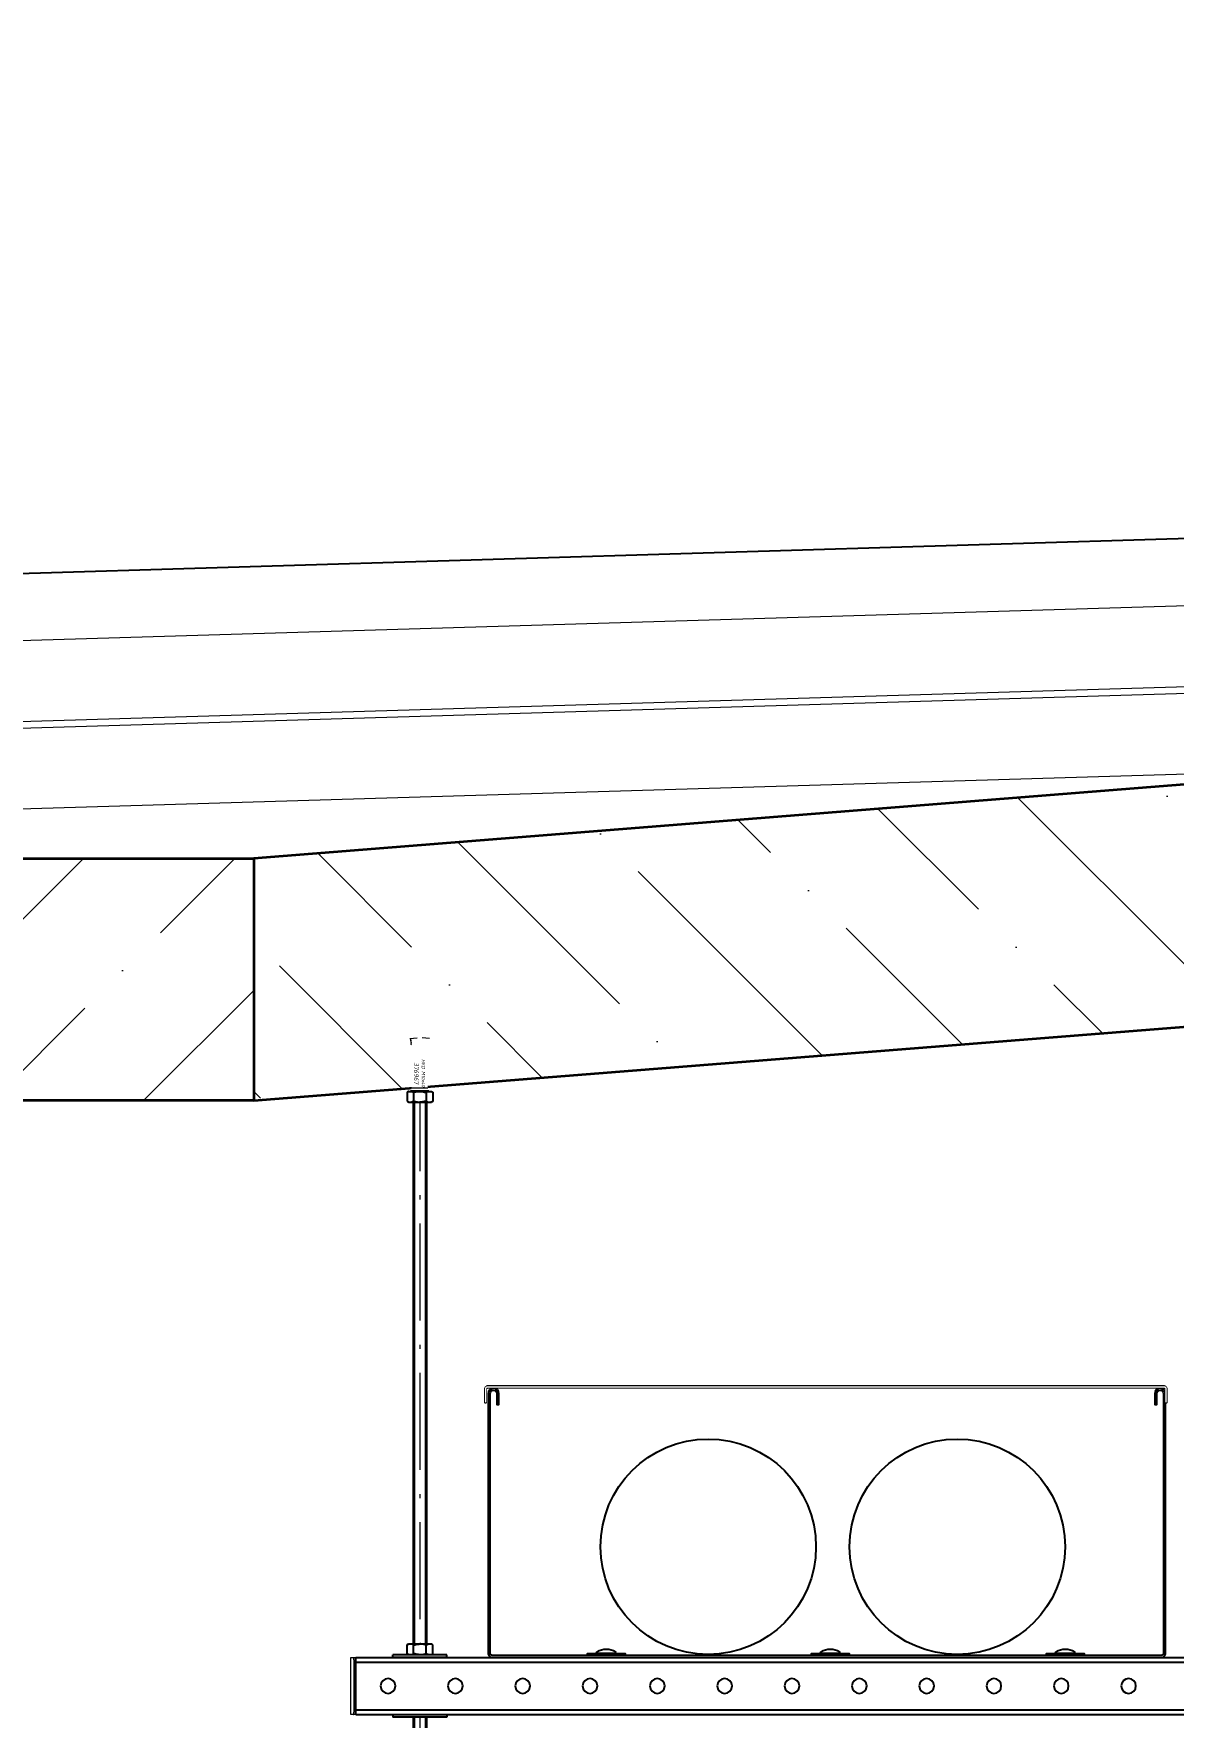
# Model space of a CAD drawing. Header units: millimetres. Extents: x 6546658 to 12951752, y -1354198 to 1102852.
# Drawn here: x 11715853 to 11716699, y -1867 to -616 of the extents above; entities that cross this region are included whole.
import ezdxf
from ezdxf import colors
from ezdxf.entities.mleader import LeaderData, LeaderLine
from ezdxf.enums import TextEntityAlignment as Align
from ezdxf.math import Vec2, Vec3

# ---------------------------------------------------------------- set-up
doc = ezdxf.new("R2010")
doc.units = ezdxf.units.MM
doc.set_wipeout_variables(frame=1)
doc.linetypes.add('ACAD_ISO10W100', pattern=[18.5, 12, -3, 0.5, -3])
doc.linetypes.add('phl_thick', pattern=[0])
doc.layers.get('Defpoints').update_dxf_attribs({"color": 254, "lineweight": 0})
for name, color, linetype, lineweight in [('1-Бетон', 114, 'Continuous', 35), ('1-Тонкая', 5, 'Continuous', 20), ('1-Штриховка', 8, 'Continuous', 9), ('ИС_Выноска', 3, 'Continuous', 18), ('ИС_Выноски', 3, 'Continuous', 18), ('ИС_Размер', 3, 'Continuous', 18)]:
    doc.layers.add(name, color=color, linetype=linetype, lineweight=lineweight)
doc.layers.add('projection', color=7, linetype='Continuous')
doc.layers.add('Красный поперечник', color=1, linetype='Continuous')
doc.styles.add('0', font='isocpeur.ttf', dxfattribs={"width": 0.8, "oblique": 15})
doc.styles.add('ISO', font='isocpeur.ttf', dxfattribs={"width": 0.8, "oblique": 10})
doc.styles.add('ISOCPEUR', font='isocpeur.ttf', dxfattribs={"width": 0.8, "oblique": 15})
doc.dimstyles.new('М100', dxfattribs={"dimscale": 100, "dimtxt": 2.5, "dimasz": 2, "dimexe": 1, "dimexo": 1, "dimgap": 1, "dimtad": 1, "dimdec": 0, "dimzin": 0, "dimdsep": 46, "dimtxsty": '0', "dimblk": 'OBLIQUE', "dimcen": 0.09, "dimdle": 1, "dimclrd": 256, "dimclre": 256, "dimclrt": 256, "dimadec": 4, "dimazin": 0, "dimtfac": 1, "dimtdec": 0, "dimtofl": 0, "dimtmove": 1, "dimatfit": 2, "dimfxl": 1, "dimtolj": 1, "dimtzin": 0, "dimlwd": -1, "dimarcsym": 0})

# ---------------------------------------------------------------- blocks, each defined once
blk = doc.blocks.new('1530')
at = {"layer": '1-Штриховка'}
h = blk.add_hatch(dxfattribs=at)
h.set_pattern_fill('ANSI36', color=256, scale=25, style=0)
h.set_pattern_definition([(45, (-1571632.81, 568569.22), (42.0949506, 154.348152), [198.4375, -39.6875, 0, -39.6875])])
h.paths.add_polyline_path([(130, -480), (130, -1117.2, 0.198927), (188.7, -1258.7), (310, -1380), (295, -1530), (-295, -1530), (-310, -1380), (-188.6, -1258.6, 0.198898), (-130, -1117), (-130, -480, 0.414214), (-430, -180), (-700, -180), (-700, 0), (700, 0), (700, -180), (430, -180, 0.414224)])
at = {"layer": '1-Бетон'}
for p, q in [((-700, 0), (700, 0)), ((700, 0), (700, -180)), ((700, -180), (430, -180))]:
    blk.add_line(p, q, dxfattribs=at)
blk = doc.blocks.new('_Oblique')
at = {"color": 0, "linetype": 'ByBlock', "lineweight": -2}
blk.add_line((-0.5, -0.5), (0.5, 0.5), dxfattribs=at)
blk = doc.blocks.new('*D541')
at = {"layer": 'Defpoints', "color": 0, "linetype": 'Continuous', "transparency": 16777216}
for p in [(11717166.2, 1230.5), (11717166.2, -326.6), (11715166.2, -959.3)]:
    blk.add_point(p, dxfattribs=at)
at = {"layer": 'ИС_Размер', "lineweight": -2, "transparency": 16777216}
for p, q in [((11715166.2, -859.3), (11715166.2, 1330.5)), ((11717166.2, -226.6), (11717166.2, 1330.5))]:
    blk.add_line(p, q, dxfattribs=at)
at = {"layer": 'ИС_Размер', "transparency": 16777216}
blk.add_line((11715066.2, 1230.5), (11717266.2, 1230.5), dxfattribs=at)
at = {"layer": 'ИС_Размер', "linetype": 'Continuous', "transparency": 16777216, "xscale": 200, "yscale": 200, "zscale": 200, "rotation": 180}
blk.add_blockref('_Oblique', (11715166.2, 1230.5), dxfattribs=at)
at = {"layer": 'ИС_Размер', "linetype": 'Continuous', "transparency": 16777216, "xscale": 200, "yscale": 200, "zscale": 200}
blk.add_blockref('_Oblique', (11717166.2, 1230.5), dxfattribs=at)
at = {"layer": 'ИС_Размер', "linetype": 'Continuous', "transparency": 16777216, "insert": (11716166.2, 1455.5), "char_height": 250, "attachment_point": 5, "style": '0'}
blk.add_mtext('\\A1;2000', dxfattribs=at)
blk = doc.blocks.new('*D545')
at = {"layer": 'Defpoints', "color": 0, "linetype": 'Continuous', "transparency": 16777216}
for p in [(11718666.2, 2800.8), (11718666.2, -924.1), (11687216.5, -1714.1)]:
    blk.add_point(p, dxfattribs=at)
at = {"layer": 'ИС_Размер', "lineweight": -2, "transparency": 16777216}
for p, q in [((11687216.5, -1614.1), (11687216.5, 2900.8)), ((11718666.2, -824.1), (11718666.2, 2900.8))]:
    blk.add_line(p, q, dxfattribs=at)
at = {"layer": 'ИС_Размер', "transparency": 16777216}
blk.add_line((11687116.5, 2800.8), (11718766.2, 2800.8), dxfattribs=at)
at = {"layer": 'ИС_Размер', "linetype": 'Continuous', "transparency": 16777216, "xscale": 200, "yscale": 200, "zscale": 200, "rotation": 180}
blk.add_blockref('_Oblique', (11687216.5, 2800.8), dxfattribs=at)
at = {"layer": 'ИС_Размер', "linetype": 'Continuous', "transparency": 16777216, "xscale": 200, "yscale": 200, "zscale": 200}
blk.add_blockref('_Oblique', (11718666.2, 2800.8), dxfattribs=at)
at = {"layer": 'ИС_Размер', "linetype": 'Continuous', "transparency": 16777216, "insert": (11702941.4, 3025.8), "char_height": 250, "attachment_point": 5, "style": '0'}
blk.add_mtext('\\A1;31450', dxfattribs=at)
blk = doc.blocks.new('*D546')
at = {"layer": 'Defpoints', "color": 0, "linetype": 'Continuous', "transparency": 16777216}
for p in [(11703316.2, 2020.2), (11717166.2, -326.6), (11703316.2, -1315.3)]:
    blk.add_point(p, dxfattribs=at)
at = {"layer": 'ИС_Размер', "lineweight": -2, "transparency": 16777216}
for p, q in [((11703316.2, -1215.3), (11703316.2, 2120.2)), ((11717166.2, -226.6), (11717166.2, 2120.2))]:
    blk.add_line(p, q, dxfattribs=at)
at = {"layer": 'ИС_Размер', "transparency": 16777216}
blk.add_line((11717266.2, 2020.2), (11703216.2, 2020.2), dxfattribs=at)
at = {"layer": 'ИС_Размер', "linetype": 'Continuous', "transparency": 16777216, "xscale": 200, "yscale": 200, "zscale": 200, "rotation": 180}
blk.add_blockref('_Oblique', (11703316.2, 2020.2), dxfattribs=at)
at = {"layer": 'ИС_Размер', "linetype": 'Continuous', "transparency": 16777216, "xscale": 200, "yscale": 200, "zscale": 200}
blk.add_blockref('_Oblique', (11717166.2, 2020.2), dxfattribs=at)
at = {"layer": 'ИС_Размер', "linetype": 'Continuous', "transparency": 16777216, "insert": (11710241.2, 2245.2), "char_height": 250, "attachment_point": 5, "style": '0'}
blk.add_mtext('\\A1;13850', dxfattribs=at)
blk = doc.blocks.new('_None')
blk = doc.blocks.new('*U519')
blk.add_wipeout([(-5, -790.8), (5, -790.8), (5, 0), (-5, 0)]).dxf.layer = 'projection'
at = {"layer": 'projection', "color": 252, "linetype": 'Continuous', "lineweight": 0}
for p, q in [((-4.1, 0), (-4.1, -790.8)), ((4.1, -790.8), (4.1, 0))]:
    blk.add_line(p, q, dxfattribs=at)
at = {"layer": 'projection', "linetype": 'ACAD_ISO10W100', "lineweight": 0, "ltscale": 6}
blk.add_line((0, 5), (0, -795.8), dxfattribs=at)
at = {"layer": 'projection', "color": 0, "linetype": 'Continuous', "lineweight": -2}
blk.add_lwpolyline([(5, -790.8), (5, 0), (-5, 0), (-5, -790.8)], close=True, dxfattribs=at)
at = {"layer": 'projection', "color": 251, "style": 'ISO', "oblique": 10}
blk.add_text('M10', height=1.81, dxfattribs=at).set_placement((-4, -2.2), (-0.2, -2.2), align=Align.ALIGNED)
at = {"layer": 'projection', "color": 251, "insert": (0.1, -4.4), "char_height": 0.6, "attachment_point": 5, "style": 'ISO'}
blk.add_mtext_dynamic_manual_height_columns('1 м^I339795\\P2 м^I339796\\P3 м^I216418', width=6.652, gutter_width=10.1, heights=[0], dxfattribs=at)
blk = doc.blocks.new('*U493')
blk.add_wipeout([(0, 3), (-11.7, 3), (-12, 2.7), (-12, -2.7), (-11.7, -3), (0, -3)])
for p, q in [((0, 3), (-11.7, 3)), ((0, -7), (0, 7)), ((0.2, 7.2), (0.3, 7.2)), ((0.2, 7.2), (0.7, 7.2)), ((0.2, -7.2), (0.7, -7.2))]:
    blk.add_line(p, q)
blk.add_lwpolyline([(0, 3), (-11.7, 3), (-12, 2.7), (-12, -2.7), (-11.7, -3), (0, -3)], close=True)
blk.add_lwpolyline([(-11.7, 3), (-11.7, -3)])
for centre, radius, start, end in [((0.2, 7), 0.21, 90, 180), ((0.7, 7), 0.21, 32.5548, 90), ((-10.2, 0), 13.2, 31.6907, 32.5548), ((-10.2, 0), 13.2, 327.4452, 31.6907), ((0.2, -7), 0.21, 180, 270), ((0.7, -7), 0.21, 270, 327.4452)]:
    blk.add_arc(centre, radius, start, end)
blk = doc.blocks.new('*U494')
blk.add_wipeout([(-5.7, -4.9), (-5.7, -5), (-1.8, -5), (-1.7, -5.1), (-1.6, -5.1), (-1.5, -5.2), (-1.5, -5.2), (-1.4, -5.3), (-1.3, -5.7), (-1, -6.2), (-1, -6.2), (-1, -6.3), (-0.9, -6.3), (-0.9, -6.3), (-0.8, -6.4), (-0.8, -6.4), (-0.7, -6.4), (-0.6, -6.4), (-0.5, -6.4), (-0.4, -6.4), (-0.4, -6.4), (-0.3, -6.4), (-0.3, -6.4), (-0.2, -6.3), (-0.2, -6.3), (-0.2, -6.3), (-0.1, -6.2), (-0.1, -6.2), (0, -6.1), (0, -6), (0, -6), (0, -5.9), (0, 5.9), (0, 6), (0, 6), (0, 6), (0, 6), (0, 6), (0, 6), (0, 6.1), (0, 6.1), (0, 6.1), (0, 6.1), (0, 6.1), (0, 6.1), (0, 6.1), (0, 6.1), (-0.1, 6.2), (-0.1, 6.2), (-0.1, 6.2), (-0.1, 6.2), (-0.1, 6.2), (-0.1, 6.2), (-0.2, 6.3), (-0.2, 6.3), (-0.2, 6.3), (-0.2, 6.3), (-0.3, 6.4), (-0.3, 6.4), (-0.3, 6.4), (-0.3, 6.4), (-0.4, 6.4), (-0.4, 6.4), (-0.4, 6.4), (-0.5, 6.4), (-0.6, 6.4), (-0.7, 6.4), (-0.7, 6.4), (-0.7, 6.4), (-0.7, 6.4), (-0.8, 6.4), (-0.8, 6.4), (-0.8, 6.4), (-0.9, 6.3), (-0.9, 6.3), (-0.9, 6.3), (-0.9, 6.3), (-1, 6.3), (-1, 6.2), (-1, 6.2), (-1.6, 5.1), (-1.6, 5.1), (-1.7, 5.1), (-1.7, 5.1), (-1.7, 5), (-1.8, 5), (-5.7, 5), (-5.8, 4.9), (-5.8, 4.7), (-6, 4.1), (-6, -4.1)])
for p, q in [((-6, 4.1), (-5.8, 4.7)), ((-6, -4.1), (-6, 4.1)), ((-5.7, 5), (-1.8, 5)), ((-5.7, 3.6), (-2.1, 3.6)), ((-0.5, 6.4), (-0.6, 6.4)), ((0, -5.9), (0, 5.9)), ((-6, -4.1), (-5.8, -4.7)), ((-5.7, -1.4), (-2.1, -1.4)), ((-5.7, -5), (-1.8, -5)), ((-0.5, -6.4), (-0.6, -6.4))]:
    blk.add_line(p, q)
blk.add_lwpolyline([(-1.7, 5.1), (-1.7, -5.1)])
for centre, radius, start, end in [((11.9, -1.4), 15, 149.8456, 154.4359), ((-0.6, 5.9), 0.45, 90, 149.8456), ((-0.5, 5.9), 0.45, 0, 90), ((1.5, -4.5), 2.98, 194.7594, 213.3054), ((-0.6, -5.9), 0.45, 210.1544, 270), ((-0.5, -5.9), 0.45, 270, 0)]:
    blk.add_arc(centre, radius, start, end)
for points, weights in [([(-5.7, 3.6), (-6, 4.3), (-5.7, 5)], [2.5984975675, 3.00048654017, 2.5984975675]), ([(-5.7, -1.4), (-6, 1.1), (-5.7, 3.6)], [2.5984975675, 3.00048654017, 2.5984975675]), ([(-5.7, -5), (-6, -3.2), (-5.7, -1.4)], [2.5984975675, 3.00048654017, 2.5984975675]), ([(-5.8, -4.7), (-5.8, -4.9), (-5.7, -5)], [2.743516148, 2.69342203715, 2.5984975675])]:
    blk.add_rational_spline(points, weights, degree=2)
for points, knots in [([(-1.7, 3.8), (-1.7, 3.8), (-1.7, 3.8), (-1.7, 3.7), (-1.8, 3.7), (-1.8, 3.7), (-1.9, 3.6), (-2, 3.6), (-2, 3.6), (-2.1, 3.6)], [-0.00038766, -0.00038766, -0.00038766, -0.00038766, 0, 0, 0.03010515, 0.03010515, 0.05640733, 0.05640733, 0.07854224, 0.07854224, 0.07854224, 0.07854224]), ([(-1.6, 5.1), (-1.6, 5.1), (-1.6, 5.1), (-1.7, 5.1), (-1.8, 5), (-1.8, 5)], [0.04269517, 0.04269517, 0.04269517, 0.04269517, 0.05640737, 0.05640737, 0.07854224, 0.07854224, 0.07854224, 0.07854224]), ([(-1.7, -1.5), (-1.7, -1.5), (-1.7, -1.5), (-1.7, -1.5), (-1.8, -1.5), (-1.8, -1.5), (-1.9, -1.5), (-2, -1.4), (-2, -1.4), (-2.1, -1.4)], [-0.07849304, -0.07849304, -0.07849304, -0.07849304, -0.07810752, -0.07810752, -0.048169, -0.048169, -0.02201239, -0.02201239, 0, 0, 0, 0]), ([(-1.8, -5), (-1.8, -5), (-1.7, -5.1), (-1.6, -5.1), (-1.6, -5.1), (-1.5, -5.2), (-1.5, -5.2), (-1.4, -5.3), (-1.4, -5.3), (-1.4, -5.3)], [-0.07854224, -0.07854224, -0.07854224, -0.07854224, -0.05640737, -0.05640737, -0.03010525, -0.03010525, 0, 0, 0.00038765, 0.00038765, 0.00038765, 0.00038765])]:
    blk.add_open_spline(points, degree=3, knots=knots)
blk = doc.blocks.new('BLK_20120927065526736_000')
at = {"layer": 'projection', "color": 7, "linetype": 'phl_thick'}
for p, q in [((-9.45, 7.328249), (-8.5, 8)), ((-9.45, 7.328249), (-9.261816, 7.456942)), ((-9.45, 0.671751), (-9.45, 7.328249)), ((-8.5, 0), (-9.45, 0.671751)), ((-9.261816, 0.543058), (-9.45, 0.671751)), ((-9.261816, 7.456942), (-9.077345, 7.574275)), ((-9.077345, 0.425725), (-9.261816, 0.543058)), ((-9.077345, 7.574275), (-8.896107, 7.680574)), ((-8.896107, 0.319425), (-9.077345, 0.425725)), ((-8.896107, 7.680574), (-8.717638, 7.776109)), ((-8.717638, 0.223891), (-8.896107, 0.319425)), ((-8.717638, 7.776109), (-8.541487, 7.861093)), ((-8.541487, 0.138907), (-8.717638, 0.223891)), ((-8.541487, 7.861093), (-8.367213, 7.935687)), ((-8.367213, 0.064313), (-8.541487, 0.138907)), ((-8.5, 8), (8.5, 8)), ((-8.5, 0), (8.5, 0)), ((-8.367213, 7.935687), (-8.194382, 8)), ((-8.194382, 0), (-8.367213, 0.064313)), ((-6.037417, 7.921968), (-6.244063, 8)), ((-6.244063, 0), (-6.037417, 0.078032)), ((-5.828593, 7.829234), (-6.037417, 7.921968)), ((-6.037417, 0.078032), (-5.828593, 0.170766)), ((-5.616844, 7.721585), (-5.828593, 7.829234)), ((-5.828593, 0.170766), (-5.616844, 0.278415)), ((-5.401411, 7.598703), (-5.616844, 7.721585)), ((-5.616844, 0.278415), (-5.401411, 0.401296)), ((-5.181511, 7.460161), (-5.401411, 7.598703)), ((-5.401411, 0.401296), (-5.181511, 0.539839)), ((-4.956327, 7.305413), (-5.181511, 7.460161)), ((-5.181511, 0.539839), (-4.956327, 0.694587)), ((-4.725, 7.133794), (-4.956327, 7.305413)), ((-4.956327, 0.694587), (-4.725, 0.866206)), ((-4.725, 7.133794), (-4.258313, 7.287937)), ((-4.725, 0.866206), (-4.725, 7.133794)), ((-4.258313, 0.712063), (-4.725, 0.866206)), ((-4.258313, 7.287937), (-3.8038, 7.425619)), ((-3.8038, 0.574382), (-4.258313, 0.712063)), ((-3.8038, 7.425619), (-3.35974, 7.547519)), ((-3.35974, 0.452481), (-3.8038, 0.574382)), ((-3.35974, 7.547519), (-2.924505, 7.654201)), ((-2.924505, 0.345799), (-3.35974, 0.452481)), ((-2.924505, 7.654201), (-2.496548, 7.746114)), ((-2.496548, 0.253886), (-2.924505, 0.345799)), ((-2.496548, 7.746114), (-2.074375, 7.823606)), ((-2.074375, 0.176394), (-2.496548, 0.253886)), ((-2.074375, 7.823606), (-1.656537, 7.886923)), ((-1.656537, 0.113076), (-2.074375, 0.176394)), ((-1.656537, 7.886923), (-1.241606, 7.936217)), ((-1.241606, 0.063783), (-1.656537, 0.113076)), ((-1.241606, 7.936217), (-0.828163, 7.971539)), ((-0.828163, 0.02846), (-1.241606, 0.063783)), ((-0.828163, 7.971539), (-0.414779, 7.992848)), ((-0.414779, 0.007152), (-0.828163, 0.02846)), ((-0.414779, 7.992848), (0, 8)), ((0, 0), (-0.414779, 0.007152)), ((0.414779, 7.992848), (0, 8)), ((0, 0), (0.414779, 0.007152)), ((0.828163, 7.971539), (0.414779, 7.992848)), ((0.414779, 0.007152), (0.828163, 0.02846)), ((1.241606, 7.936217), (0.828163, 7.971539)), ((0.828163, 0.02846), (1.241606, 0.063783)), ((1.656537, 7.886923), (1.241606, 7.936217)), ((1.241606, 0.063783), (1.656537, 0.113076)), ((2.074375, 7.823606), (1.656537, 7.886923)), ((1.656537, 0.113076), (2.074375, 0.176394)), ((2.496548, 7.746114), (2.074375, 7.823606)), ((2.074375, 0.176394), (2.496548, 0.253886)), ((2.924505, 7.654201), (2.496548, 7.746114)), ((2.496548, 0.253886), (2.924505, 0.345799)), ((3.35974, 7.547519), (2.924505, 7.654201)), ((2.924505, 0.345799), (3.35974, 0.452481)), ((3.8038, 7.425619), (3.35974, 7.547519)), ((3.35974, 0.452481), (3.8038, 0.574382)), ((4.258313, 7.287937), (3.8038, 7.425619)), ((3.8038, 0.574382), (4.258313, 0.712063)), ((4.725, 7.133794), (4.258313, 7.287937)), ((4.258313, 0.712063), (4.725, 0.866206)), ((4.725, 7.133794), (4.956327, 7.305413)), ((4.725, 0.866206), (4.725, 7.133794)), ((4.956327, 0.694587), (4.725, 0.866206)), ((4.956327, 7.305413), (5.181511, 7.460161)), ((5.181511, 0.539839), (4.956327, 0.694587)), ((5.181511, 7.460161), (5.401411, 7.598703)), ((5.401411, 0.401296), (5.181511, 0.539839)), ((5.401411, 7.598703), (5.616844, 7.721585)), ((5.616844, 0.278415), (5.401411, 0.401296)), ((5.616844, 7.721585), (5.828593, 7.829234)), ((5.828593, 0.170766), (5.616844, 0.278415)), ((5.828593, 7.829234), (6.037417, 7.921968)), ((6.037417, 0.078032), (5.828593, 0.170766)), ((6.037417, 7.921968), (6.244063, 8)), ((6.244063, 0), (6.037417, 0.078032)), ((8.367213, 7.935687), (8.194382, 8)), ((8.194382, 0), (8.367213, 0.064313)), ((8.541487, 7.861093), (8.367213, 7.935687)), ((8.367213, 0.064313), (8.541487, 0.138907)), ((9.45, 7.328249), (8.5, 8)), ((8.5, 0), (9.45, 0.671751)), ((8.717638, 7.776109), (8.541487, 7.861093)), ((8.541487, 0.138907), (8.717638, 0.223891)), ((8.896107, 7.680574), (8.717638, 7.776109)), ((8.717638, 0.223891), (8.896107, 0.319425)), ((9.077345, 7.574275), (8.896107, 7.680574)), ((8.896107, 0.319425), (9.077345, 0.425725)), ((9.261816, 7.456942), (9.077345, 7.574275)), ((9.077345, 0.425725), (9.261816, 0.543058)), ((9.45, 7.328249), (9.261816, 7.456942)), ((9.261816, 0.543058), (9.45, 0.671751)), ((9.45, 0.671751), (9.45, 7.328249))]:
    blk.add_line(p, q, dxfattribs=at)
blk = doc.blocks.new('*U477')
blk.add_wipeout([(-8.5, 0), (-9.45, 0.671751), (-9.45, 7.328249), (-8.5, 8), (8.5, 8), (9.45, 7.328249), (9.45, 0.671751), (8.5, 0)])
at = {"layer": 'projection'}
blk.add_blockref('BLK_20120927065526736_000', (0, 0), dxfattribs=at)
blk = doc.blocks.new('a10_40 2da')
at = {"layer": 'projection', "color": 7, "linetype": 'phl_thick'}
for p, q in [((-20, 2), (20, 2)), ((-20, 0), (-20, 2)), ((-20, 0), (20, 0)), ((20, 0), (20, 2))]:
    blk.add_line(p, q, dxfattribs=at)
blk = doc.blocks.new('*U499')
blk.add_wipeout([(-20, 0), (-20, 2), (20, 2), (20, 0)])
at = {"layer": 'projection'}
blk.add_blockref('a10_40 2da', (0, 0), dxfattribs=at)
blk = doc.blocks.new('*U497')
at = {"color": 1, "linetype": 'phl_thick', "lineweight": 18}
for p, q in [((-3.55, 42.438034), (-1.970755, 42.465601)), ((-3.55, 0.061966), (-3.55, 42.438034)), ((-1.970755, 42.465601), (0, 42.5)), ((-1.93803, 42.462215), (-1.970755, 42.465601)), ((-1.904578, 42.450806), (-1.93803, 42.462215)), ((-1.870533, 42.431171), (-1.904578, 42.450806)), ((-1.83603, 42.403122), (-1.870533, 42.431171)), ((-1.801203, 42.366482), (-1.83603, 42.403122)), ((-1.766196, 42.321266), (-1.801203, 42.366482)), ((-1.731154, 42.267593), (-1.766196, 42.321266)), ((-1.696224, 42.205585), (-1.731154, 42.267593)), ((-1.66155, 42.135359), (-1.696224, 42.205585)), ((-1.627261, 42.057114), (-1.66155, 42.135359)), ((-1.593496, 41.971218), (-1.627261, 42.057114)), ((-1.560398, 41.878059), (-1.593496, 41.971218)), ((-1.52811, 41.778023), (-1.560398, 41.878059)), ((-1.49677, 41.671555), (-1.52811, 41.778023)), ((-1.466501, 41.559277), (-1.49677, 41.671555)), ((-1.437418, 41.441841), (-1.466501, 41.559277)), ((-1.409638, 41.319906), (-1.437418, 41.441841)), ((-1.382981, 41.192698), (-1.409638, 41.319906)), ((-1.357054, 41.058123), (-1.382981, 41.192698)), ((-1.332021, 40.916533), (-1.357054, 41.058123)), ((-1.308061, 40.768333), (-1.332021, 40.916533)), ((-1.285347, 40.613937), (-1.308061, 40.768333)), ((-1.264027, 40.453869), (-1.285347, 40.613937)), ((-1.244219, 40.288734), (-1.264027, 40.453869)), ((-1.226046, 40.119133), (-1.244219, 40.288734)), ((-1.209624, 39.945662), (-1.226046, 40.119133)), ((-1.195038, 39.768875), (-1.209624, 39.945662)), ((-1.182336, 39.589476), (-1.195038, 39.768875)), ((-1.17157, 39.408194), (-1.182336, 39.589476)), ((-1.16279, 39.225761), (-1.17157, 39.408194)), ((-1.156022, 39.042927), (-1.16279, 39.225761)), ((-1.151236, 38.860487), (-1.156022, 39.042927)), ((-1.148392, 38.679245), (-1.151236, 38.860487)), ((-1.147453, 38.5), (-1.148392, 38.679245)), ((0, 38.5), (-1.147453, 38.5)), ((-1.147453, 4), (-1.147453, 38.5)), ((0, 0), (0, 42.5)), ((10.5, 41.534889), (0, 41.534889)), ((10.5, 41.034889), (0, 41.034889)), ((10.5, 38.412155), (0, 38.412155)), ((10.5, 38.001904), (0, 38.001904)), ((10.5, 0.965111), (10.5, 41.534889)), ((0, 35.4), (-0.000021, 35.4)), ((0, 32), (-0.000021, 32)), ((0, 36.4), (-0.000019, 36.4)), ((10.5, 36.034889), (0, 36.034889)), ((10.5, 35.534889), (0, 35.534889)), ((10.5, 34), (0, 34)), ((10.5, 33.5), (0, 33.5)), ((10.5, 25.25), (0, 25.25)), ((10.5, 24.75), (0, 24.75)), ((10.5, 17.75), (0, 17.75)), ((10.5, 17.25), (0, 17.25)), ((-1.970755, 0.034399), (-3.55, 0.061966)), ((-1.970755, 0.034399), (-1.93803, 0.037785)), ((0, 0), (-1.970755, 0.034399)), ((-1.93803, 0.037785), (-1.904578, 0.049194)), ((-1.904578, 0.049194), (-1.870533, 0.068829)), ((-1.870533, 0.068829), (-1.83603, 0.096878)), ((-1.83603, 0.096878), (-1.801203, 0.133518)), ((-1.801203, 0.133518), (-1.766196, 0.178734)), ((-1.766196, 0.178734), (-1.731154, 0.232407)), ((-1.731154, 0.232407), (-1.696224, 0.294415)), ((-1.696224, 0.294415), (-1.66155, 0.364641)), ((-1.66155, 0.364641), (-1.627261, 0.442886)), ((-1.627261, 0.442886), (-1.593496, 0.528782)), ((-1.593496, 0.528782), (-1.560398, 0.621941)), ((-1.560398, 0.621941), (-1.52811, 0.721977)), ((-1.52811, 0.721977), (-1.49677, 0.828445)), ((-1.49677, 0.828445), (-1.466501, 0.940723)), ((-1.466501, 0.940723), (-1.437418, 1.058159)), ((-1.437418, 1.058159), (-1.409638, 1.180094)), ((-1.409638, 1.180094), (-1.382981, 1.307302)), ((-1.382981, 1.307302), (-1.357054, 1.441877)), ((-1.357054, 1.441877), (-1.332021, 1.583467)), ((-1.332021, 1.583467), (-1.308061, 1.731667)), ((-1.308061, 1.731667), (-1.285347, 1.886063)), ((-1.285347, 1.886063), (-1.264027, 2.046131)), ((-1.264027, 2.046131), (-1.244219, 2.211266)), ((-1.244219, 2.211266), (-1.226046, 2.380867)), ((-1.226046, 2.380867), (-1.209624, 2.554338)), ((-1.209624, 2.554338), (-1.195038, 2.731125)), ((-1.195038, 2.731125), (-1.182336, 2.910524)), ((-1.182336, 2.910524), (-1.17157, 3.091806)), ((-1.17157, 3.091806), (-1.16279, 3.274239)), ((-1.16279, 3.274239), (-1.156022, 3.457073)), ((-1.156022, 3.457073), (-1.151236, 3.639513)), ((-1.151236, 3.639513), (-1.148392, 3.820755)), ((-1.148392, 3.820755), (-1.147453, 4)), ((0, 4), (-1.147453, 4)), ((0, 10.5), (-0.000021, 10.5)), ((0, 7.1), (-0.000021, 7.1)), ((0, 6.1), (-0.000019, 6.1)), ((10.5, 9), (0, 9)), ((10.5, 8.5), (0, 8.5)), ((10.5, 6.965111), (0, 6.965111)), ((10.5, 6.465111), (0, 6.465111)), ((10.5, 4.498096), (0, 4.498096)), ((10.5, 4.087845), (0, 4.087845)), ((10.5, 1.465111), (0, 1.465111)), ((10.5, 0.965111), (0, 0.965111))]:
    blk.add_line(p, q, dxfattribs=at)
blk = doc.blocks.new('*U498')
blk.add_wipeout([(-14, 0), (-14, 1.5), (14, 1.5), (14, 0)])
blk.add_lwpolyline([(0, 0), (14, 0), (14, 1.5), (-14, 1.5), (-14, 0), (0, 0)])
blk = doc.blocks.new('*U511')
blk.add_lwpolyline([(0, 10, -0.414214), (2, 12), (504.5, 12, -0.414214), (506.5, 10), (506.5, 0), (505.5, 0), (505.5, 10, 0.414214), (504.5, 11), (2, 11, 0.414214), (1, 10), (1, 0), (0, 0)], format="xyb", close=True)
blk.add_wipeout([(0, 0), (1, 0), (1, 10), (1, 10.1), (1, 10.2), (1, 10.3), (1.1, 10.4), (1.1, 10.5), (1.2, 10.5), (1.2, 10.6), (1.2, 10.7), (1.3, 10.7), (1.4, 10.8), (1.5, 10.8), (1.6, 10.9), (1.6, 10.9), (1.7, 11), (1.8, 11), (1.9, 11), (2, 11), (504.5, 11), (504.5, 11), (504.6, 11), (504.7, 11), (504.7, 11), (504.8, 11), (504.8, 10.9), (504.9, 10.9), (505, 10.9), (505, 10.9), (505.1, 10.8), (505.1, 10.8), (505.2, 10.7), (505.3, 10.6), (505.4, 10.5), (505.4, 10.4), (505.4, 10.3), (505.5, 10.2), (505.5, 10.1), (505.5, 10), (505.5, 0), (506.5, 0), (506.5, 10), (506.5, 10.1), (506.5, 10.2), (506.5, 10.3), (506.5, 10.4), (506.4, 10.5), (506.4, 10.7), (506.3, 10.8), (506.3, 10.9), (506.2, 11), (506.2, 11.1), (506.1, 11.2), (506, 11.3), (506, 11.3), (505.9, 11.4), (505.8, 11.5), (505.8, 11.5), (505.7, 11.6), (505.6, 11.7), (505.5, 11.7), (505.4, 11.8), (505.4, 11.8), (505.3, 11.8), (505.2, 11.9), (505.1, 11.9), (505, 11.9), (504.9, 12), (504.7, 12), (504.6, 12), (504.5, 12), (2, 12), (1.9, 12), (1.7, 12), (1.5, 11.9), (1.3, 11.9), (1.1, 11.8), (0.8, 11.6), (0.6, 11.4), (0.4, 11.2), (0.3, 11), (0.1, 10.7), (0.1, 10.5), (0, 10.3), (0, 10)])
blk = doc.blocks.new('*U500')
blk.add_wipeout([(0.3, 42.9), (700.3, 42.9), (700.3, 0.4), (0.3, 0.4)])
for p, q in [((0.3, 42.9), (0.3, 0.4)), ((700.3, 42.9), (700.3, 0.4))]:
    blk.add_line(p, q)
at = {"layer": 'projection', "color": 7, "linetype": 'phl_thick'}
for p, q in [((0.3, 42.9), (700.3, 42.9)), ((0.3, 39.4), (700.3, 39.4)), ((0.3, 3.9), (700.3, 3.9)), ((0.3, 0.4), (700.3, 0.4))]:
    blk.add_line(p, q, dxfattribs=at)
for centre in [(24.3, 21.6), (74.3, 21.6), (124.3, 21.6), (174.3, 21.6), (224.3, 21.6), (274.3, 21.6), (324.3, 21.6), (374.3, 21.6), (424.3, 21.6), (474.3, 21.6), (524.3, 21.6), (574.3, 21.6), (624.3, 21.6), (674.3, 21.6)]:
    blk.add_circle(centre, 5.5, dxfattribs=at)
blk = doc.blocks.new('*U464')
at = {"color": 0, "lineweight": -2}
blk.add_wipeout([(-2.3, -6), (-0.5, -6.8), (-0.2, -6.8), (0, -6.4), (0, 6.4), (-0.2, 6.8), (-0.5, 6.8), (-2.3, 6), (-24.8, 6), (-39.4, 7.3), (-39.7, 7), (-40.2, 1.8), (-25, 0.5), (-25, -0.5), (-40.2, -1.8), (-39.7, -7), (-39.4, -7.3), (-24.8, -6)], dxfattribs=at)
at = {"color": 0, "lineweight": 0}
for p, q in [((-39.4, 7.3), (-39.8, 1.8)), ((-2.3, 6), (-2.3, -6)), ((-0.5, 6.8), (-0.5, -6.8)), ((-39.4, -7.3), (-39.8, -1.8))]:
    blk.add_line(p, q, dxfattribs=at)
at = {"layer": 'Defpoints', "color": 251, "lineweight": 0}
blk.add_line((-37.5, -6.7), (-37.6, -6.7), dxfattribs=at)
blk.add_lwpolyline([(-37.6, -6.4), (-38.8, -6.5, 0.414214), (-38.9, -6.6), (-38.9, -6.7, 0.414214), (-38.8, -6.8), (-37.6, -6.7, 0.414214), (-37.5, -6.6), (-37.5, -6.5, 0.414214), (-37.6, -6.4), (-38.8, -6.5)], format="xyb", dxfattribs=at)
blk.add_open_spline([(-37.5, -6.7), (-37.5, -6.7), (-37.4, -6.7), (-37.2, -6), (-36.7, -7), (-36.5, -5.9), (-36, -6.9), (-35.8, -5.8), (-35.3, -6.9), (-35.1, -5.8), (-34.8, -6.5), (-34.6, -6.5), (-34.6, -6.5)], degree=3, knots=[847.876404, 847.876404, 847.876404, 847.876404, 848.512248, 1060.644283, 1272.768372, 1484.892462, 1697.024496, 1909.156531, 2121.272685, 2333.396775, 2545.520874, 2546.15995, 2546.15995, 2546.15995, 2546.15995], dxfattribs=at)
at = {"layer": 'Defpoints', "color": 251, "style": 'ISO', "oblique": 10}
blk.add_text('HKD M10x40', height=2.5, dxfattribs=at).set_placement((-13.5, 2.8), align=Align.MIDDLE_CENTER)
at = {"layer": 'Defpoints', "color": 251, "style": 'ISO', "oblique": 10, "width": 0.9}
blk.add_text('376967', height=3.5, dxfattribs=at).set_placement((-13.5, -2.5), align=Align.MIDDLE_CENTER)

msp = doc.modelspace()

# ---------------------------------------------------------------- hatches: boundary and pattern name
at = {"layer": '1-Штриховка'}
h = msp.add_hatch(dxfattribs=at)
h.set_pattern_fill('ANSI36', color=256, scale=25, angle=90, style=0)
h.set_pattern_definition([(135, (5987544.02, -5253313.43), (-154.3481521, 42.0949506), [198.4375, -39.6875, 0, -39.6875])])
h.paths.add_polyline_path([(11716866.4, -1161.3), (11716016.4, -1228.8), (11716016.4, -1408.8), (11716866.4, -1341.3)])

# ---------------------------------------------------------------- linework, layer by layer
at = {"layer": '1-Бетон'}
msp.add_lwpolyline([(11716016.4, -1408.8), (11716866.4, -1341.3), (11716866.4, -1161.3), (11716016.4, -1228.8)], close=True, dxfattribs=at)
at = {"layer": '1-Тонкая'}
for points in [[(11701166.6, -1507.3), (11702066.6, -1480.3), (11707016.6, -1331.8), (11710966.6, -1213.3), (11714716.6, -1100.8), (11715466.6, -1078.3), (11717166.2, -1027.3)], [(11701166.5, -1567.3), (11702066.6, -1540.3), (11707016.6, -1391.8), (11710966.6, -1273.3), (11714716.6, -1160.8), (11715466.6, -1138.3), (11717166.4, -1087.3)], [(11701166.5, -1572.3), (11702066.6, -1545.3), (11707016.6, -1396.8), (11710966.6, -1278.3), (11714716.6, -1165.8), (11715466.6, -1143.3), (11717166.4, -1092.3)]]:
    msp.add_lwpolyline(points, dxfattribs=at)
at = {"layer": 'Defpoints', "color": 252, "true_color": 0x939598}
msp.add_lwpolyline([(11689441.4, -1984.1), (11690166.6, -1962.3), (11694116.6, -1843.8), (11699066.6, -1695.3), (11700966.6, -1638.3), (11702066.6, -1605.3), (11707016.6, -1456.8), (11710966.6, -1338.3), (11714716.6, -1225.8), (11715466.6, -1203.3), (11717166.6, -1152.3)], dxfattribs=at)
at = {"layer": 'Красный поперечник'}
msp.add_lwpolyline([(11701166.6, -1457.3), (11702066.6, -1430.3), (11707016.6, -1281.8), (11710966.6, -1163.3), (11714716.6, -1050.8), (11715466.6, -1028.3), (11717381.2, -970.9)], dxfattribs=at)

# ---------------------------------------------------------------- block references
msp.add_blockref('*U497', (11716092.2, -1865.1))
at = {"layer": 'ИС_Размер', "linetype": 'Continuous'}
msp.add_blockref('1530', (11715316.4, -1228.8), dxfattribs=at)

# ---------------------------------------------------------------- dimensions: what is measured, and where the dimension line sits
for base, p1, p2, picture, middle in [((11718666.2, 2800.8), (11687216.5, -1714.1), (11718666.2, -924.1), '*D545', (11702941.4, 3025.8)), ((11703316.2, 2020.2), (11717166.2, -326.6), (11703316.2, -1315.3), '*D546', (11710241.2, 2245.2)), ((11717166.2, 1230.5), (11715166.2, -959.3), (11717166.2, -326.6), '*D541', (11716166.2, 1455.5))]:
    dim = msp.add_linear_dim(base=base, p1=p1, p2=p2, dimstyle='М100', dxfattribs=at)
    dim.commit()
    dim.dimension.update_dxf_attribs({"geometry": picture, "text_midpoint": middle})

# ---------------------------------------------------------------- leaders
at = {"layer": 'ИС_Выноска', "ltscale": 0.5}
ml = msp.add_multileader_mtext('Standard', dxfattribs=at)
ml.set_content('\\A1;Асфальтобетон ЩМА-16 по ГОСТ 58406.1 на ПБВ60 по ГОСТ 52056-2003                            -50мм\\PАсфальтобетон А22 Нт по ГОСТ 58406.2-2020 на БНД 50/70 по ГОСТ 33133-2020               -60мм\\PГидроизоляция оклеечная                      -5 мм\\PВыравнивающий слой                      -min 30 мм', color=256, style='0')
ml.set_leader_properties(color=256, linetype='ByLayer', lineweight=-1)
ml.build(insert=Vec2(0, 0))
ml.multileader.update_dxf_attribs({"text_left_attachment_type": 6, "text_right_attachment_type": 6, "dogleg_length": 0.36, "arrow_head_size": 500, "scale": 75})
ctx = ml.context
ctx.base_point, ctx.scale, ctx.char_height, ctx.arrow_head_size, ctx.landing_gap_size, ctx.plane_origin = Vec3(11695050.6, 5371.2), 75, 250, 500, 9, Vec3(11694760.6, 19883.9)
ctx.left_attachment, ctx.right_attachment = 6, 6
notes = []
notes.append((ctx, [(0, (1, 1, 0), (11695014.6, 5371.2), (1, 0), 36, [(0, [(11695014.6, -1671.9)], 0, [])])]))
ctx.mtext.insert, ctx.mtext.width, ctx.mtext.flow_direction = Vec3(11695059.6, 5696.2), 7153.189, 5
ml = msp.add_multileader_mtext('Standard', dxfattribs=at)
ml.set_content('\\A1;Бетон В35F{\\H0.7x;\\S^ 2;}300 W12 -175-225мм', color=256, style='0')
ml.set_leader_properties(color=256, linetype='ByLayer', lineweight=-1)
ml.build(insert=Vec2(0, 0))
ml.multileader.update_dxf_attribs({"text_left_attachment_type": 6, "text_right_attachment_type": 6, "dogleg_length": 0.36, "arrow_head_size": 450, "scale": 75})
ctx = ml.context
ctx.base_point, ctx.scale, ctx.char_height, ctx.arrow_head_size, ctx.landing_gap_size, ctx.plane_origin = Vec3(11688095.9, 4259.2), 75, 250, 450, 18, Vec3(11687515.8, 39445.1)
ctx.left_attachment, ctx.right_attachment = 6, 6
notes.append((ctx, [(0, (1, 1, 0), (11688023.9, 4259.2), (1, 0), 72, [(0, [(11688023.9, -1780.7)], 0, [])])]))
ctx.mtext.insert, ctx.mtext.width, ctx.mtext.flow_direction = Vec3(11688113.9, 4559.2), 16509.947, 5
at = {"layer": 'ИС_Выноска'}
ml = msp.add_multileader_mtext('Standard', dxfattribs=at)
ml.set_content('\\A1;Бетон В35F{\\H0.7x;\\S^ 2;}300 W12 -175-225мм', color=256, style='0')
ml.set_leader_properties(color=256, linetype='ByLayer', lineweight=-1)
ml.build(insert=Vec2(0, 0))
ml.multileader.update_dxf_attribs({"text_left_attachment_type": 6, "text_right_attachment_type": 6, "dogleg_length": 0.36, "arrow_head_size": 450, "scale": 75})
ctx = ml.context
ctx.base_point, ctx.scale, ctx.char_height, ctx.arrow_head_size, ctx.landing_gap_size, ctx.plane_origin = Vec3(11713488.4, 4150.8), 75, 250, 450, 18, Vec3(11717425.3, 40181.5)
ctx.left_attachment, ctx.right_attachment = 6, 6
notes.append((ctx, [(1, (1, 1, 0), (11717933.4, 4150.8), (-1, 0), 72, [(0, [(11717933.4, -1044.4)], 0, [])])]))
ctx.mtext.insert, ctx.mtext.width, ctx.mtext.flow_direction = Vec3(11713506.4, 4450.8), 16509.947, 5
at = {"layer": 'ИС_Выноски'}
ml = msp.add_multileader_mtext('Standard', dxfattribs=at)
ml.set_content('Ось водоотвода ', color=256, style='ISOCPEUR')
ml.set_leader_properties(color=256, linetype='ByLayer', lineweight=-1)
ml.set_arrow_properties(name='NONE')
ml.build(insert=Vec2(0, 0))
ml.multileader.update_dxf_attribs({"text_left_attachment_type": 6, "text_right_attachment_type": 6, "dogleg_length": 0.36, "arrow_head_size": 300, "scale": 50})
ctx = ml.context
ctx.base_point, ctx.scale, ctx.char_height, ctx.arrow_head_size, ctx.landing_gap_size, ctx.plane_origin = Vec3(11689481.6, -131.1), 50, 250, 300, 4.5, Vec3(11696471.9, -3223.6)
ctx.left_attachment, ctx.right_attachment, ctx.text_align_type = 6, 6, 1
notes.append((ctx, [(0, (1, 1, 0), (11689441.4, -131.1), (1, 0), 40.3, [(1, [(11689441.4, -1422.7)], 0, [])])]))
ctx.mtext.insert, ctx.mtext.width, ctx.mtext.alignment, ctx.mtext.flow_direction = Vec3(11690229.6, 168.9), 2049.626, 2, 5
for ctx, leaders in notes:
    for number, flags, end, landing, length, lines in leaders:
        leader = LeaderData()
        leader.index, (leader.has_last_leader_line, leader.has_dogleg_vector, leader.attachment_direction) = number, flags
        leader.last_leader_point, leader.dogleg_vector, leader.dogleg_length = Vec3(end), Vec3(landing), length
        for number, points, colour, breaks in lines:
            line = LeaderLine()
            line.index, line.vertices, line.color, line.breaks = number, Vec3.list(points), colors.encode_raw_color(colour), breaks
            leader.lines.append(line)
        ctx.leaders.append(leader)

# ---------------------------------------------------------------- next in the draw order: block references
msp.add_blockref('*U519', (11716139.9, -1394.2))
at = {"rotation": 90.00000000000001}
for name, p in [('*U494', (11716278.3, -1824.6)), ('*U493', (11716444.6, -1819.6)), ('*U494', (11716619.2, -1824.6))]:
    msp.add_blockref(name, p, dxfattribs=at)

# ---------------------------------------------------------------- next in the draw order: block references
for name, p, rotation in [('*U464', (11716139.7, -1402), 270.0000000000001), ('*U493', (11716278.3, -1819.6), 90.00000000000001), ('*U494', (11716444.6, -1824.6), 90.00000000000001), ('*U493', (11716619.2, -1819.6), 90.00000000000001), ('*U499', (11716139.8, -1865.1), 180)]:
    msp.add_blockref(name, p, dxfattribs=dict(rotation=rotation))
msp.add_blockref('*U477', (11716139.9, -1820.6))

# ---------------------------------------------------------------- next in the draw order: block references
at = {"xscale": -1, "rotation": 180}
msp.add_blockref('*U477', (11716139.9, -1402), dxfattribs=at)
at = {"xscale": -1}
for name, p in [('*U499', (11716139.8, -1822.6)), ('*U498', (11716278.3, -1821.1)), ('*U498', (11716444.6, -1821.1)), ('*U498', (11716619.2, -1821.1))]:
    msp.add_blockref(name, p, dxfattribs=at)

# ---------------------------------------------------------------- next in the draw order: wipeouts: each hides what was drawn before it
msp.add_wipeout([(11716198.6, -1634.6), (11716197.1, -1634.6), (11716197.1, -1626.6), (11716197.1, -1626.4), (11716197.1, -1626.3), (11716197.1, -1626.2), (11716197.1, -1626.1), (11716197.1, -1626), (11716197, -1625.9), (11716197, -1625.8), (11716196.9, -1625.6), (11716196.9, -1625.5), (11716196.8, -1625.4), (11716196.7, -1625.2), (11716196.6, -1625.1), (11716196.6, -1625), (11716196.5, -1624.9), (11716196.4, -1624.8), (11716196.2, -1624.7), (11716196, -1624.5), (11716195.8, -1624.4), (11716195.6, -1624.3), (11716195.3, -1624.2), (11716195, -1624.1), (11716194.7, -1624.1), (11716194.5, -1624.1), (11716194.2, -1624.1), (11716193.9, -1624.2), (11716193.7, -1624.3), (11716193.5, -1624.4), (11716193.1, -1624.6), (11716192.9, -1624.8), (11716192.8, -1625), (11716192.6, -1625.2), (11716192.4, -1625.5), (11716192.3, -1625.7), (11716192.2, -1626.2), (11716192.2, -1626.4), (11716192.1, -1626.6), (11716192.1, -1819.6), (11716192.1, -1819.6), (11716192.1, -1819.7), (11716192.1, -1819.7), (11716192.1, -1819.7), (11716192.2, -1819.8), (11716192.2, -1819.9), (11716192.2, -1819.9), (11716192.2, -1820), (11716192.2, -1820.1), (11716192.3, -1820.2), (11716192.3, -1820.3), (11716192.3, -1820.4), (11716192.4, -1820.5), (11716192.5, -1820.6), (11716192.5, -1820.6), (11716192.6, -1820.7), (11716192.7, -1820.8), (11716192.8, -1820.9), (11716192.9, -1820.9), (11716193.1, -1821), (11716193.2, -1821), (11716193.3, -1821.1), (11716193.3, -1821.1), (11716193.4, -1821.1), (11716193.5, -1821.1), (11716193.6, -1821.1), (11716690.6, -1821.1), (11716690.7, -1821.1), (11716690.8, -1821.1), (11716690.9, -1821.1), (11716691, -1821.1), (11716691.1, -1821), (11716691.2, -1821), (11716691.3, -1820.9), (11716691.5, -1820.9), (11716691.6, -1820.8), (11716691.6, -1820.7), (11716691.7, -1820.6), (11716691.8, -1820.6), (11716691.8, -1820.5), (11716691.9, -1820.5), (11716691.9, -1820.4), (11716691.9, -1820.3), (11716692, -1820.3), (11716692, -1820.2), (11716692.1, -1820.1), (11716692.1, -1820), (11716692.1, -1819.9), (11716692.1, -1819.8), (11716692.1, -1819.8), (11716692.1, -1819.7), (11716692.1, -1819.6), (11716692.1, -1819.6), (11716692.1, -1626.6), (11716692.1, -1626.5), (11716692.1, -1626.4), (11716692.1, -1626.2), (11716692.1, -1626.1), (11716692.1, -1626), (11716692, -1625.9), (11716692, -1625.8), (11716691.8, -1625.4), (11716691.5, -1625), (11716691.3, -1624.8), (11716690.7, -1624.3), (11716689.9, -1624.1), (11716689.3, -1624.1), (11716688.8, -1624.2), (11716688.4, -1624.5), (11716687.9, -1624.8), (11716687.5, -1625.3), (11716687.3, -1625.9), (11716687.2, -1626.1), (11716687.1, -1626.6), (11716687.1, -1634.6), (11716685.6, -1634.6), (11716685.6, -1626.6), (11716685.6, -1626.4), (11716685.7, -1626.1), (11716685.7, -1625.9), (11716685.8, -1625.6), (11716685.8, -1625.3), (11716686, -1625), (11716686.1, -1624.7), (11716686.3, -1624.4), (11716686.6, -1624), (11716687, -1623.6), (11716687.4, -1623.3), (11716687.5, -1623.2), (11716687.7, -1623.1), (11716688.1, -1622.9), (11716688.3, -1622.8), (11716688.7, -1622.7), (11716689.1, -1622.6), (11716689.4, -1622.6), (11716689.8, -1622.6), (11716690.1, -1622.6), (11716690.4, -1622.7), (11716690.6, -1622.7), (11716690.9, -1622.8), (11716691.2, -1622.9), (11716691.5, -1623.1), (11716691.7, -1623.1), (11716691.9, -1623.3), (11716692.1, -1623.5), (11716692.4, -1623.7), (11716692.6, -1623.9), (11716692.8, -1624.2), (11716693, -1624.4), (11716693.2, -1624.8), (11716693.4, -1625.2), (11716693.5, -1625.6), (11716693.6, -1625.9), (11716693.6, -1626.4), (11716693.6, -1626.6), (11716693.6, -1818.6), (11716693.6, -1819.1), (11716693.7, -1819.5), (11716693.6, -1819.7), (11716693.6, -1820.1), (11716693.6, -1820.3), (11716693.4, -1820.7), (11716693.3, -1820.9), (11716693, -1821.4), (11716692.9, -1821.6), (11716692.5, -1822), (11716692.2, -1822.2), (11716691.9, -1822.3), (11716691.5, -1822.5), (11716691, -1822.6), (11716690.6, -1822.6), (11716193.6, -1822.6), (11716193.3, -1822.6), (11716193, -1822.5), (11716192.7, -1822.5), (11716192.5, -1822.4), (11716192.2, -1822.2), (11716191.9, -1822), (11716191.6, -1821.8), (11716191.3, -1821.5), (11716191.1, -1821.1), (11716190.9, -1820.8), (11716190.8, -1820.5), (11716190.7, -1820.2), (11716190.7, -1820), (11716190.6, -1819.8), (11716190.6, -1819.6), (11716190.6, -1626.6), (11716190.7, -1626.3), (11716190.7, -1625.9), (11716190.8, -1625.5), (11716191.1, -1624.8), (11716191.3, -1624.5), (11716191.5, -1624.1), (11716191.7, -1623.9), (11716191.9, -1623.7), (11716192.1, -1623.5), (11716192.4, -1623.3), (11716192.7, -1623.1), (11716193, -1623), (11716193.3, -1622.8), (11716193.5, -1622.8), (11716193.8, -1622.7), (11716194.1, -1622.6), (11716194.4, -1622.6), (11716194.8, -1622.6), (11716195.2, -1622.6), (11716195.6, -1622.7), (11716196, -1622.8), (11716196.3, -1623), (11716196.7, -1623.1), (11716197, -1623.4), (11716197.4, -1623.7), (11716197.7, -1624), (11716198, -1624.4), (11716198.2, -1624.8), (11716198.4, -1625.2), (11716198.5, -1625.6), (11716198.6, -1626), (11716198.6, -1626.3), (11716198.6, -1626.6)])

# ---------------------------------------------------------------- next in the draw order: linework, layer by layer
msp.add_lwpolyline([(11716192.1, -1626.6, -1), (11716197.1, -1626.6), (11716197.1, -1634.6), (11716198.6, -1634.6), (11716198.6, -1626.6, 1), (11716190.6, -1626.6), (11716190.6, -1819.6, 0.414214), (11716193.6, -1822.6), (11716690.6, -1822.6, 0.414214), (11716693.6, -1819.6), (11716693.6, -1626.6, 1), (11716685.6, -1626.6), (11716685.6, -1634.6), (11716687.1, -1634.6), (11716687.1, -1626.6, -1), (11716692.1, -1626.6), (11716692.1, -1819.6, -0.414214), (11716690.6, -1821.1), (11716193.6, -1821.1, -0.414214), (11716192.1, -1819.6)], format="xyb", close=True)
for centre in [(11716354, -1740.3), (11716539, -1740.3)]:
    msp.add_circle(centre, 80)

# ---------------------------------------------------------------- next in the draw order: block references
msp.add_blockref('*U511', (11716694.6, -1633.1), dxfattribs=at)
at = {"xscale": -1, "rotation": 180}
msp.add_blockref('*U500', (11716091.9, -1822.2), dxfattribs=at)

doc.saveas('drawing.dxf')
